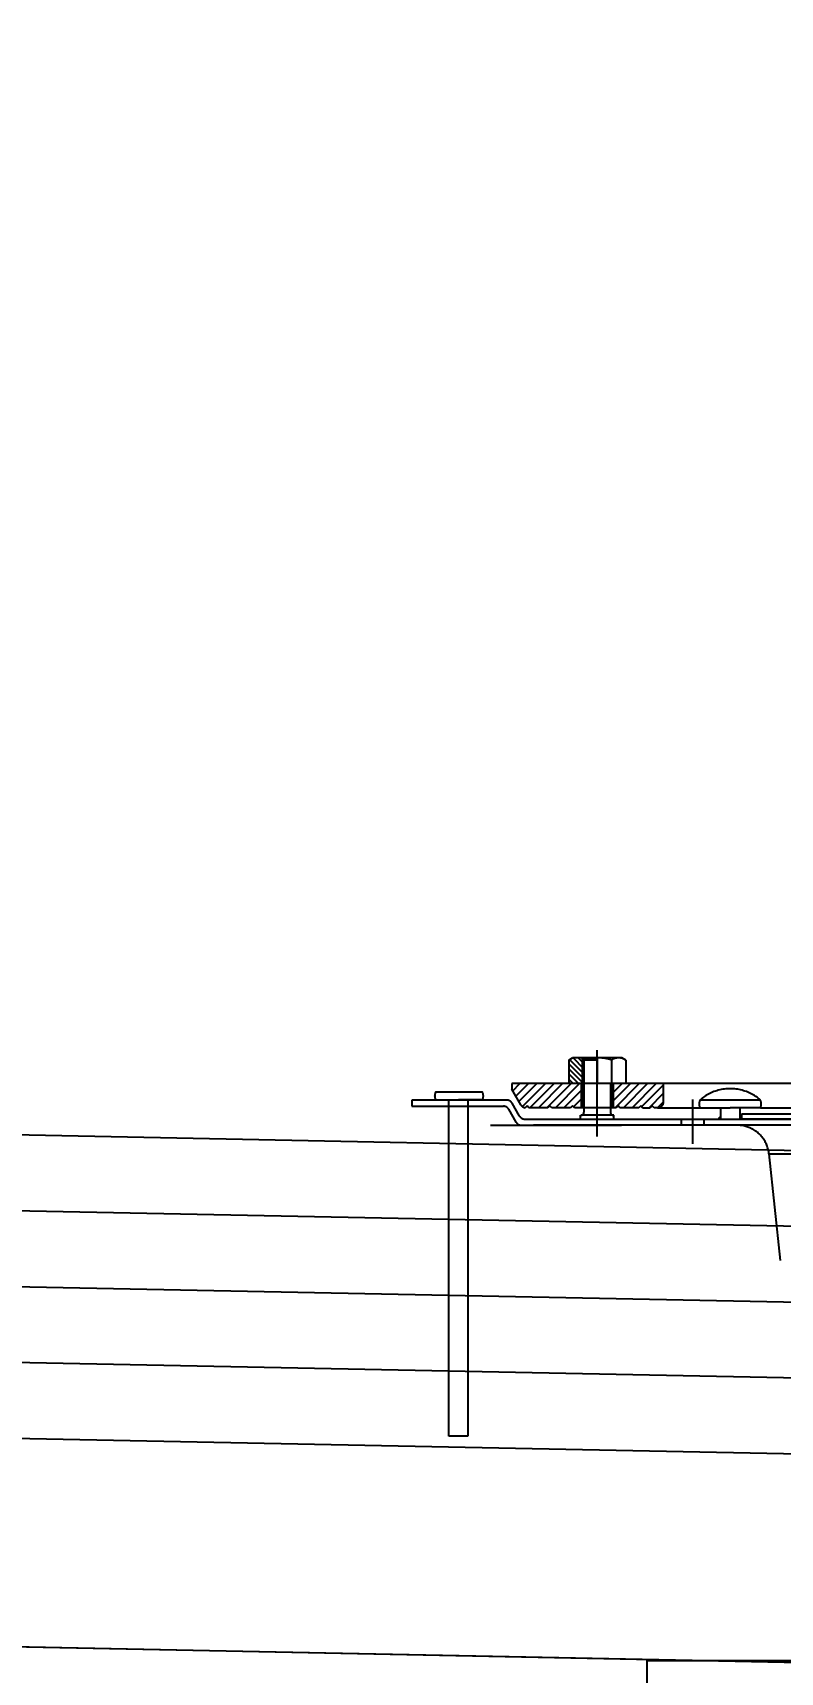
# Model space of a CAD drawing. Header units: centimetres. Extents: x 77182 to 116086, y 20619 to 33555.
# Drawn here: x 87350.85 to 87370.56, y 22755.91 to 22799.15 of the extents above; entities that cross this region are included whole.
import ezdxf
from ezdxf import colors
from ezdxf.entities.mleader import LeaderData, LeaderLine
from ezdxf.math import Vec2, Vec3

# ---------------------------------------------------------------- set-up
doc = ezdxf.new("R2010")
doc.units = ezdxf.units.CM
doc.header["$LTSCALE"] = 100
for name, color, linetype in [('A-ANNO-DIMS', 187, 'Continuous'), ('A-ELEV-01', 255, 'Continuous'), ('A-WALL-INSL', 249, 'Continuous'), ('A-WALL-SNWPNL', 200, 'Continuous'), ('M-PIPE', 235, 'Continuous'), ('S-STEL', 3, 'Continuous')]:
    doc.layers.add(name, color=color, linetype=linetype)
doc.styles.add('Fields_100', font='act_simplex.shx', dxfattribs={"width": 0.8, "height": 20})
doc.linetypes.add('BATTING', pattern='A,0.00254,-2.54,[134,ltypeshp.shx,S=2.54,R=0,X=-2.54,Y=0],-5.08,[134,ltypeshp.shx,S=2.54,R=180,X=2.54,Y=0],-2.54', length=10.16254)

# ---------------------------------------------------------------- blocks, each defined once
blk = doc.blocks.new('SYPHONKES')
at = {"linetype": 'ByBlock', "lineweight": -2}
for points in [[(-19.057, 14.833), (-18.957, 14.891)], [(-19.057, 14.833), (-19.057, 14.211)], [(-18.657, 14.334), (-19.057, 14.735)], [(-18.657, 14.469), (-19.034, 14.846)], [(-17.657, 14.891), (-18.957, 14.891)], [(-18.657, 14.604), (-18.943, 14.891)], [(-18.657, 14.739), (-18.809, 14.891)], [(-18.707, 14.891), (-18.707, 13.576)], [(-18.657, 14.876), (-18.707, 14.826)], [(-18.307, 14.826), (-18.707, 14.826)], [(-18.657, 14.873), (-18.674, 14.891)], [(-18.657, 14.891), (-18.657, 13.456)], [(-18.307, 14.876), (-18.657, 14.876)], [(-18.307, 12.818), (-18.307, 15.097)], [(-17.932, 14.833), (-17.972, 14.845), (-18.013, 14.855), (-18.054, 14.865), (-18.096, 14.873), (-18.138, 14.879), (-18.18, 14.884), (-18.222, 14.888), (-18.264, 14.89), (-18.307, 14.891)], [(-18.307, 14.876), (-18.307, 14.211)], [(-17.556, 14.833), (-17.566, 14.839), (-17.575, 14.845), (-17.585, 14.85), (-17.595, 14.856), (-17.606, 14.861), (-17.616, 14.865), (-17.627, 14.869), (-17.638, 14.873), (-17.648, 14.877), (-17.659, 14.88), (-17.67, 14.882), (-17.682, 14.885), (-17.693, 14.887), (-17.704, 14.888), (-17.715, 14.889), (-17.727, 14.89), (-17.738, 14.891), (-17.75, 14.891), (-17.761, 14.89), (-17.772, 14.889), (-17.784, 14.888), (-17.795, 14.887), (-17.806, 14.885), (-17.817, 14.882), (-17.828, 14.88), (-17.839, 14.877), (-17.85, 14.873), (-17.861, 14.869), (-17.872, 14.865), (-17.882, 14.861), (-17.892, 14.856), (-17.902, 14.85), (-17.912, 14.845), (-17.922, 14.839), (-17.932, 14.833)], [(-17.932, 14.833), (-17.932, 14.211)], [(-17.556, 14.833), (-17.657, 14.891)], [(-17.556, 14.833), (-17.556, 14.211)], [(-18.668, 14.211), (-19.057, 14.6)], [(-18.802, 14.211), (-19.057, 14.466)], [(-18.937, 14.211), (-19.057, 14.331)], [(-22.574, 13.986), (-22.577, 13.977), (-22.58, 13.969), (-22.583, 13.96), (-22.585, 13.952), (-22.587, 13.943), (-22.589, 13.934), (-22.591, 13.926), (-22.592, 13.917), (-22.593, 13.908), (-22.593, 13.899), (-22.594, 13.89), (-22.594, 13.881), (-22.593, 13.872), (-22.593, 13.863), (-22.592, 13.854), (-22.591, 13.846), (-22.589, 13.837), (-22.587, 13.828), (-22.585, 13.819), (-22.583, 13.811), (-22.58, 13.802), (-22.577, 13.794), (-22.574, 13.786)], [(-22.571, 13.986), (-22.574, 13.977), (-22.577, 13.969), (-22.58, 13.96), (-22.582, 13.952), (-22.584, 13.943), (-22.586, 13.934), (-22.588, 13.926), (-22.589, 13.917), (-22.59, 13.908), (-22.591, 13.899), (-22.591, 13.89), (-22.591, 13.881), (-22.591, 13.872), (-22.59, 13.863), (-22.589, 13.854), (-22.588, 13.846), (-22.586, 13.837), (-22.584, 13.828), (-22.582, 13.819), (-22.58, 13.811), (-22.577, 13.802), (-22.574, 13.794), (-22.571, 13.786)], [(-21.33, 13.986), (-22.574, 13.986)], [(-21.33, 13.786), (-21.326, 13.794), (-21.323, 13.802), (-21.321, 13.811), (-21.318, 13.819), (-21.316, 13.828), (-21.314, 13.837), (-21.313, 13.846), (-21.311, 13.854), (-21.311, 13.863), (-21.31, 13.872), (-21.31, 13.881), (-21.31, 13.89), (-21.31, 13.899), (-21.311, 13.908), (-21.311, 13.917), (-21.313, 13.926), (-21.314, 13.934), (-21.316, 13.943), (-21.318, 13.952), (-21.321, 13.96), (-21.323, 13.969), (-21.326, 13.977), (-21.33, 13.986)], [(-20.557, 14.211), (-20.557, 14.061)], [(-16.557, 14.211), (-20.557, 14.211)], [(-20.32, 13.651), (-20.557, 14.061)], [(-20.534, 14.021), (-20.344, 14.211)], [(-20.452, 13.879), (-20.12, 14.211)], [(-20.37, 13.736), (-19.895, 14.211)], [(-20.278, 13.604), (-19.671, 14.211)], [(-20.081, 13.576), (-19.446, 14.211)], [(-19.857, 13.576), (-19.222, 14.211)], [(-19.632, 13.576), (-18.997, 14.211)], [(-19.408, 13.576), (-18.773, 14.211)], [(-19.183, 13.576), (-18.732, 14.027)], [(-18.732, 14.211), (-18.732, 13.576)], [(-18.657, 13.576), (-18.657, 14.211)], [(-17.957, 14.211), (-17.957, 13.456)], [(-17.907, 14.211), (-17.907, 13.576)], [(-17.882, 14.211), (-17.882, 13.576)], [(-17.882, 14.204), (-17.875, 14.211)], [(-17.882, 13.979), (-17.65, 14.211)], [(-17.882, 13.755), (-17.426, 14.211)], [(-17.836, 13.576), (-17.201, 14.211)], [(-17.612, 13.576), (-16.977, 14.211)], [(-17.387, 13.576), (-16.752, 14.211)], [(-17.135, 13.603), (-16.557, 14.182)], [(-16.938, 13.576), (-16.557, 13.957)], [(-16.557, 13.726), (-16.557, 14.211)], [(-12.723, 14.211), (-16.557, 14.211)], [(-14.799, 14.076), (-14.839, 14.075), (-14.879, 14.074), (-14.918, 14.071), (-14.958, 14.066), (-14.997, 14.061), (-15.036, 14.054), (-15.075, 14.045), (-15.113, 14.036), (-15.152, 14.025), (-15.19, 14.013), (-15.227, 14), (-15.264, 13.985), (-15.3, 13.969), (-15.336, 13.952), (-15.372, 13.934), (-15.406, 13.915), (-15.44, 13.894), (-15.474, 13.873), (-15.506, 13.85), (-15.538, 13.826), (-15.569, 13.801), (-15.599, 13.776)], [(-13.999, 13.776), (-14.029, 13.801), (-14.06, 13.826), (-14.092, 13.85), (-14.125, 13.873), (-14.158, 13.894), (-14.192, 13.915), (-14.227, 13.934), (-14.262, 13.952), (-14.298, 13.969), (-14.334, 13.985), (-14.371, 14), (-14.409, 14.013), (-14.447, 14.025), (-14.485, 14.036), (-14.523, 14.045), (-14.562, 14.054), (-14.601, 14.061), (-14.641, 14.066), (-14.68, 14.071), (-14.72, 14.074), (-14.759, 14.075), (-14.799, 14.076)], [(-23.196, 13.776), (-23.196, 13.616)], [(-20.688, 13.776), (-23.196, 13.776)], [(-23.196, 13.616), (-20.78, 13.616)], [(-22.574, 13.786), (-21.966, 13.786)], [(-22.216, 4.917), (-22.216, 13.776)], [(-21.33, 13.786), (-21.966, 13.786)], [(-21.716, 13.776), (-21.716, 4.917)], [(-20.642, 13.536), (-20.644, 13.54), (-20.647, 13.545), (-20.65, 13.549), (-20.654, 13.554), (-20.657, 13.558), (-20.661, 13.562), (-20.664, 13.566), (-20.668, 13.57), (-20.672, 13.573), (-20.676, 13.577), (-20.68, 13.58), (-20.684, 13.584), (-20.689, 13.587), (-20.693, 13.59), (-20.698, 13.593), (-20.703, 13.595), (-20.707, 13.598), (-20.712, 13.6), (-20.717, 13.603), (-20.722, 13.605), (-20.727, 13.607), (-20.732, 13.608), (-20.738, 13.61), (-20.743, 13.611), (-20.748, 13.612), (-20.753, 13.613), (-20.759, 13.614), (-20.764, 13.615), (-20.769, 13.615), (-20.775, 13.615), (-20.78, 13.616)], [(-20.549, 13.696), (-20.552, 13.7), (-20.555, 13.705), (-20.558, 13.709), (-20.561, 13.714), (-20.565, 13.718), (-20.568, 13.722), (-20.572, 13.726), (-20.576, 13.73), (-20.58, 13.733), (-20.584, 13.737), (-20.588, 13.74), (-20.592, 13.744), (-20.596, 13.747), (-20.601, 13.75), (-20.606, 13.753), (-20.61, 13.755), (-20.615, 13.758), (-20.62, 13.76), (-20.625, 13.763), (-20.63, 13.765), (-20.635, 13.767), (-20.64, 13.768), (-20.645, 13.77), (-20.65, 13.771), (-20.656, 13.772), (-20.661, 13.773), (-20.666, 13.774), (-20.672, 13.775), (-20.677, 13.775), (-20.682, 13.775), (-20.688, 13.776)], [(-20.445, 13.196), (-20.642, 13.536)], [(-20.353, 13.356), (-20.549, 13.696)], [(-20.32, 13.651), (-20.317, 13.646), (-20.315, 13.642), (-20.312, 13.637), (-20.308, 13.633), (-20.305, 13.629), (-20.302, 13.625), (-20.298, 13.622), (-20.295, 13.618), (-20.291, 13.614), (-20.287, 13.611), (-20.283, 13.608), (-20.279, 13.604), (-20.274, 13.601), (-20.27, 13.599), (-20.266, 13.596), (-20.261, 13.593), (-20.256, 13.591), (-20.252, 13.589), (-20.247, 13.587), (-20.242, 13.585), (-20.237, 13.583), (-20.232, 13.582), (-20.227, 13.58), (-20.222, 13.579), (-20.217, 13.578), (-20.212, 13.577), (-20.207, 13.576)], [(-20.158, 13.626), (-20.207, 13.576)], [(-20.108, 13.576), (-20.158, 13.626)], [(-19.608, 13.576), (-20.108, 13.576)], [(-19.558, 13.626), (-19.608, 13.576)], [(-19.508, 13.576), (-19.558, 13.626)], [(-19.008, 13.576), (-19.508, 13.576)], [(-18.958, 13.626), (-19.008, 13.576)], [(-18.908, 13.576), (-18.958, 13.626)], [(-18.933, 13.601), (-18.732, 13.803)], [(-18.707, 13.576), (-18.908, 13.576)], [(-18.737, 13.376), (-18.734, 13.376), (-18.731, 13.376), (-18.729, 13.376), (-18.726, 13.376), (-18.723, 13.377), (-18.721, 13.377), (-18.718, 13.378), (-18.715, 13.379), (-18.713, 13.379), (-18.71, 13.38), (-18.707, 13.381), (-18.705, 13.382), (-18.702, 13.383), (-18.7, 13.385), (-18.698, 13.386), (-18.695, 13.387), (-18.693, 13.389), (-18.691, 13.39), (-18.688, 13.392), (-18.686, 13.394), (-18.684, 13.395), (-18.682, 13.397), (-18.68, 13.399), (-18.678, 13.401), (-18.676, 13.403), (-18.675, 13.405), (-18.673, 13.407), (-18.671, 13.409), (-18.67, 13.412), (-18.668, 13.414), (-18.667, 13.416), (-18.666, 13.419), (-18.665, 13.421), (-18.663, 13.424), (-18.662, 13.426), (-18.661, 13.429), (-18.661, 13.431), (-18.66, 13.434), (-18.659, 13.437), (-18.658, 13.439), (-18.658, 13.442), (-18.658, 13.445), (-18.657, 13.447), (-18.657, 13.45), (-18.657, 13.453), (-18.657, 13.456)], [(-18.734, 13.576), (-18.732, 13.578)], [(-17.907, 13.576), (-18.707, 13.576)], [(-17.957, 13.456), (-17.957, 13.453), (-17.957, 13.45), (-17.956, 13.447), (-17.956, 13.445), (-17.956, 13.442), (-17.955, 13.439), (-17.955, 13.437), (-17.954, 13.434), (-17.953, 13.431), (-17.952, 13.429), (-17.951, 13.426), (-17.95, 13.424), (-17.949, 13.421), (-17.948, 13.419), (-17.947, 13.416), (-17.945, 13.414), (-17.944, 13.412), (-17.942, 13.409), (-17.941, 13.407), (-17.939, 13.405), (-17.937, 13.403), (-17.935, 13.401), (-17.933, 13.399), (-17.931, 13.397), (-17.929, 13.395), (-17.927, 13.394), (-17.925, 13.392), (-17.923, 13.39), (-17.921, 13.389), (-17.918, 13.387), (-17.916, 13.386), (-17.914, 13.385), (-17.911, 13.383), (-17.909, 13.382), (-17.906, 13.381), (-17.904, 13.38), (-17.901, 13.379), (-17.898, 13.379), (-17.896, 13.378), (-17.893, 13.377), (-17.89, 13.377), (-17.888, 13.376), (-17.885, 13.376), (-17.882, 13.376), (-17.88, 13.376), (-17.877, 13.376)], [(-17.808, 13.576), (-17.907, 13.576)], [(-17.758, 13.626), (-17.808, 13.576)], [(-17.708, 13.576), (-17.758, 13.626)], [(-17.208, 13.576), (-17.708, 13.576)], [(-17.158, 13.626), (-17.208, 13.576)], [(-17.108, 13.576), (-17.158, 13.626)], [(-17.108, 13.576), (-16.908, 13.576)], [(-16.858, 13.626), (-16.908, 13.576)], [(-16.808, 13.576), (-16.858, 13.626)], [(-16.808, 13.576), (-16.858, 13.626)], [(-16.707, 13.576), (-16.808, 13.576)], [(-16.714, 13.576), (-16.557, 13.733)], [(-16.714, 13.576), (-15.6, 13.576)], [(-16.707, 13.576), (-16.702, 13.576), (-16.697, 13.576), (-16.691, 13.576), (-16.686, 13.577), (-16.681, 13.578), (-16.676, 13.579), (-16.671, 13.58), (-16.666, 13.581), (-16.661, 13.583), (-16.657, 13.584), (-16.652, 13.586), (-16.647, 13.588), (-16.642, 13.59), (-16.638, 13.592), (-16.633, 13.595), (-16.629, 13.597), (-16.625, 13.6), (-16.62, 13.603), (-16.616, 13.606), (-16.612, 13.609), (-16.608, 13.613), (-16.604, 13.616), (-16.601, 13.62), (-16.597, 13.623), (-16.594, 13.627), (-16.59, 13.631), (-16.587, 13.635), (-16.584, 13.639), (-16.581, 13.643), (-16.579, 13.648), (-16.576, 13.652), (-16.574, 13.657), (-16.571, 13.661), (-16.569, 13.666), (-16.567, 13.671), (-16.565, 13.675), (-16.564, 13.68), (-16.562, 13.685), (-16.561, 13.69), (-16.56, 13.695), (-16.559, 13.7), (-16.558, 13.705), (-16.558, 13.71), (-16.557, 13.715), (-16.557, 13.72), (-16.557, 13.726)], [(-15.787, 12.624), (-15.787, 13.795)], [(-15.599, 13.776), (-15.602, 13.767), (-15.605, 13.759), (-15.608, 13.75), (-15.611, 13.742), (-15.613, 13.733), (-15.615, 13.724), (-15.616, 13.716), (-15.617, 13.707), (-15.618, 13.698), (-15.619, 13.689), (-15.619, 13.68), (-15.619, 13.671), (-15.619, 13.662), (-15.618, 13.653), (-15.617, 13.644), (-15.616, 13.636), (-15.615, 13.627), (-15.613, 13.618), (-15.611, 13.609), (-15.608, 13.601), (-15.605, 13.592), (-15.602, 13.584), (-15.599, 13.576)], [(-13.999, 13.776), (-15.599, 13.776)], [(-15.599, 13.576), (-14.799, 13.576)], [(-15.049, 13.276), (-15.049, 13.576)], [(-13.999, 13.576), (-14.799, 13.576)], [(-14.549, 13.576), (-14.549, 13.276)], [(-14.498, 13.41), (-14.498, 13.276)], [(0.002, 13.41), (-14.498, 13.41)], [(-14, 13.576), (-12.934, 13.576)], [(-13.999, 13.576), (-13.996, 13.584), (-13.993, 13.592), (-13.99, 13.601), (-13.988, 13.609), (-13.986, 13.618), (-13.984, 13.627), (-13.982, 13.636), (-13.981, 13.644), (-13.98, 13.653), (-13.979, 13.662), (-13.979, 13.671), (-13.979, 13.68), (-13.979, 13.689), (-13.98, 13.698), (-13.981, 13.707), (-13.982, 13.716), (-13.984, 13.724), (-13.986, 13.733), (-13.988, 13.742), (-13.99, 13.75), (-13.993, 13.759), (-13.996, 13.767), (-13.999, 13.776)], [(-21.122, 13.117), (-17.67, 13.117)], [(-20.445, 13.196), (-20.443, 13.191), (-20.44, 13.186), (-20.437, 13.182), (-20.433, 13.178), (-20.43, 13.173), (-20.426, 13.169), (-20.423, 13.165), (-20.419, 13.161), (-20.415, 13.158), (-20.411, 13.154), (-20.407, 13.151), (-20.403, 13.147), (-20.398, 13.144), (-20.394, 13.141), (-20.389, 13.138), (-20.384, 13.136), (-20.38, 13.133), (-20.375, 13.131), (-20.37, 13.129), (-20.365, 13.126), (-20.36, 13.125), (-20.355, 13.123), (-20.35, 13.121), (-20.344, 13.12), (-20.339, 13.119), (-20.334, 13.118), (-20.328, 13.117), (-20.323, 13.116), (-20.318, 13.116), (-20.312, 13.116), (-20.307, 13.116)], [(-20.353, 13.356), (-20.35, 13.351), (-20.347, 13.346), (-20.344, 13.342), (-20.341, 13.338), (-20.338, 13.333), (-20.334, 13.329), (-20.33, 13.325), (-20.327, 13.321), (-20.323, 13.318), (-20.319, 13.314), (-20.314, 13.311), (-20.31, 13.307), (-20.306, 13.304), (-20.301, 13.301), (-20.297, 13.298), (-20.292, 13.296), (-20.287, 13.293), (-20.282, 13.291), (-20.278, 13.289), (-20.273, 13.286), (-20.267, 13.285), (-20.262, 13.283), (-20.257, 13.281), (-20.252, 13.28), (-20.247, 13.279), (-20.241, 13.278), (-20.236, 13.277), (-20.231, 13.276), (-20.225, 13.276), (-20.22, 13.276), (-20.214, 13.276)], [(-20.307, 13.116), (-19.986, 13.116)], [(-20.214, 13.276), (-19.882, 13.276)], [(-20.214, 13.276), (19.882, 13.276)], [(14.612, 13.115), (-19.986, 13.116)], [(-18.747, 13.276), (-18.747, 13.376)], [(-18.737, 13.376), (-18.743, 13.376)], [(-17.877, 13.376), (-18.737, 13.376)], [(-17.867, 13.376), (-17.877, 13.376)], [(-17.867, 13.276), (-17.867, 13.376)], [(-16.087, 13.115), (-16.087, 13.276)], [(-15.487, 13.115), (-15.487, 13.276)], [(-15.049, 13.327), (-15.051, 13.327), (-15.053, 13.327), (-15.054, 13.326), (-15.056, 13.326), (-15.058, 13.326), (-15.06, 13.326), (-15.061, 13.325), (-15.063, 13.325), (-15.065, 13.324), (-15.066, 13.324), (-15.068, 13.323), (-15.069, 13.322), (-15.071, 13.322), (-15.073, 13.321), (-15.074, 13.32), (-15.076, 13.319), (-15.077, 13.318), (-15.079, 13.317), (-15.08, 13.316), (-15.081, 13.315), (-15.083, 13.314), (-15.084, 13.313), (-15.085, 13.312), (-15.086, 13.31), (-15.088, 13.309), (-15.089, 13.308), (-15.09, 13.306), (-15.091, 13.305), (-15.092, 13.304), (-15.093, 13.302), (-15.094, 13.301), (-15.094, 13.299), (-15.095, 13.298), (-15.096, 13.296), (-15.097, 13.294), (-15.097, 13.293), (-15.098, 13.291), (-15.098, 13.289), (-15.099, 13.288), (-15.099, 13.286), (-15.099, 13.284), (-15.1, 13.283), (-15.1, 13.281), (-15.1, 13.279), (-15.1, 13.277), (-15.1, 13.276)], [(-13.776, 12.362), (-13.78, 12.391), (-13.784, 12.419), (-13.79, 12.447), (-13.796, 12.475), (-13.803, 12.503), (-13.812, 12.53), (-13.821, 12.558), (-13.831, 12.584), (-13.842, 12.611), (-13.854, 12.637), (-13.867, 12.663), (-13.88, 12.688), (-13.895, 12.713), (-13.91, 12.737), (-13.926, 12.76), (-13.943, 12.784), (-13.961, 12.806), (-13.979, 12.828), (-13.999, 12.849), (-14.019, 12.87), (-14.039, 12.89), (-14.061, 12.909), (-14.083, 12.927), (-14.105, 12.945), (-14.128, 12.962), (-14.152, 12.978), (-14.176, 12.993), (-14.201, 13.008), (-14.226, 13.021), (-14.252, 13.034), (-14.278, 13.046), (-14.304, 13.057), (-14.331, 13.067), (-14.358, 13.076), (-14.386, 13.084), (-14.414, 13.092), (-14.442, 13.098), (-14.47, 13.103), (-14.498, 13.108), (-14.527, 13.111), (-14.555, 13.113), (-14.584, 13.115), (-14.612, 13.115)], [(-14.498, 13.276), (-14.498, 13.277), (-14.498, 13.279), (-14.498, 13.281), (-14.499, 13.283), (-14.499, 13.284), (-14.499, 13.286), (-14.5, 13.288), (-14.5, 13.289), (-14.5, 13.291), (-14.501, 13.293), (-14.502, 13.294), (-14.502, 13.296), (-14.503, 13.298), (-14.504, 13.299), (-14.505, 13.301), (-14.506, 13.302), (-14.506, 13.304), (-14.507, 13.305), (-14.508, 13.306), (-14.51, 13.308), (-14.511, 13.309), (-14.512, 13.31), (-14.513, 13.312), (-14.514, 13.313), (-14.516, 13.314), (-14.517, 13.315), (-14.518, 13.316), (-14.52, 13.317), (-14.521, 13.318), (-14.523, 13.319), (-14.524, 13.32), (-14.526, 13.321), (-14.527, 13.322), (-14.529, 13.322), (-14.53, 13.323), (-14.532, 13.324), (-14.534, 13.324), (-14.535, 13.325), (-14.537, 13.325), (-14.539, 13.326), (-14.54, 13.326), (-14.542, 13.326), (-14.544, 13.326), (-14.546, 13.327), (-14.547, 13.327), (-14.549, 13.327)], [(0.002, 13.276), (-14.498, 13.276)], [(-13.776, 12.362), (-13.48, 9.545)], [(-13.776, 12.362), (13.78, 12.362)], [(-21.716, 4.917), (-22.216, 4.917)]]:
    blk.add_lwpolyline(points, dxfattribs=at)
blk = doc.blocks.new('A$Ccc9a2781')
at = {"xscale": 10, "yscale": 10, "zscale": 10}
blk.add_blockref('SYPHONKES', (747.5, 1045.77, -5331.08), dxfattribs=at)
blk = doc.blocks.new('_Dot')
at = {"color": 0, "linetype": 'ByBlock', "lineweight": -2}
blk.add_line((-0.5, 0), (-1, 0), dxfattribs=at)
at = {"color": 0, "linetype": 'ByBlock', "const_width": 0.5}
blk.add_lwpolyline([(-0.25, 0, 1), (0.25, 0, 1)], format="xyb", close=True, dxfattribs=at)

msp = doc.modelspace()

# ---------------------------------------------------------------- linework, layer by layer
at = {"layer": 'A-ELEV-01'}
for points in [[(84609.043, 22811.41), (87384.043, 22755.909)], [(87303.71, 22757.516), (87384.043, 22755.909)]]:
    msp.add_lwpolyline(points, dxfattribs=at)
at = {"layer": 'A-WALL-INSL'}
for points in [[(84609.203, 22824.909), (87384.043, 22769.412)], [(84609.123, 22820.91), (87384.043, 22765.411)]]:
    msp.add_lwpolyline(points, dxfattribs=at)
at = {"layer": 'A-WALL-INSL', "linetype": 'BATTING', "ltscale": 0.002}
for points in [[(84609.163, 22822.909), (87384.083, 22767.41)], [(84609.083, 22818.91), (87384.083, 22763.41)]]:
    msp.add_lwpolyline(points, dxfattribs=at)
at = {"layer": 'A-WALL-SNWPNL', "ltscale": 100}
msp.add_lwpolyline([(84609.043, 22816.911), (87384.043, 22761.41)], dxfattribs=at)
at = {"layer": 'S-STEL'}
msp.add_lwpolyline([(87367.043, 22746.209), (87371.043, 22746.209), (87371.043, 22756.209), (87367.043, 22756.209)], close=True, dxfattribs=at)

# ---------------------------------------------------------------- block references
at = {"layer": 'M-PIPE', "lineweight": 35, "xscale": 0.1, "yscale": 0.1, "zscale": 0.1}
msp.add_blockref('A$Ccc9a2781', (87309.293, 22652.644, 533.108), dxfattribs=at)

# ---------------------------------------------------------------- leaders
at = {"layer": 'A-ANNO-DIMS'}
ml = msp.add_multileader_mtext('Standard', dxfattribs=at)
ml.set_content('SİFONİK YAĞMUR SÜZGECİ', color=50, style='Fields_100')
ml.set_leader_properties(color=256)
ml.set_arrow_properties(name='DOT')
ml.build(insert=Vec2(0, 0))
ml.multileader.update_dxf_attribs({"dogleg_length": 10, "arrow_head_size": 6})
ctx = ml.context
ctx.base_point, ctx.char_height, ctx.arrow_head_size, ctx.landing_gap_size, ctx.plane_origin = Vec3(87037.99, 22942.894), 20, 6, 10, Vec3(113840.983, 22898.156)
ctx.text_align_type = 2
notes = []
notes.append((ctx, [(0, (1, 1, 0), (87386.352, 22942.894), (-1, 0), 10, [(0, [(87386.352, 22766.158)], 0, [])])]))
ctx.mtext.insert, ctx.mtext.alignment, ctx.mtext.flow_direction = Vec3(87366.352, 22952.894), 3, 5
for ctx, leaders in notes:
    for number, flags, end, landing, length, lines in leaders:
        leader = LeaderData()
        leader.index, (leader.has_last_leader_line, leader.has_dogleg_vector, leader.attachment_direction) = number, flags
        leader.last_leader_point, leader.dogleg_vector, leader.dogleg_length = Vec3(end), Vec3(landing), length
        for number, points, colour, breaks in lines:
            line = LeaderLine()
            line.index, line.vertices, line.color, line.breaks = number, Vec3.list(points), colors.encode_raw_color(colour), breaks
            leader.lines.append(line)
        ctx.leaders.append(leader)

doc.saveas('drawing.dxf')
